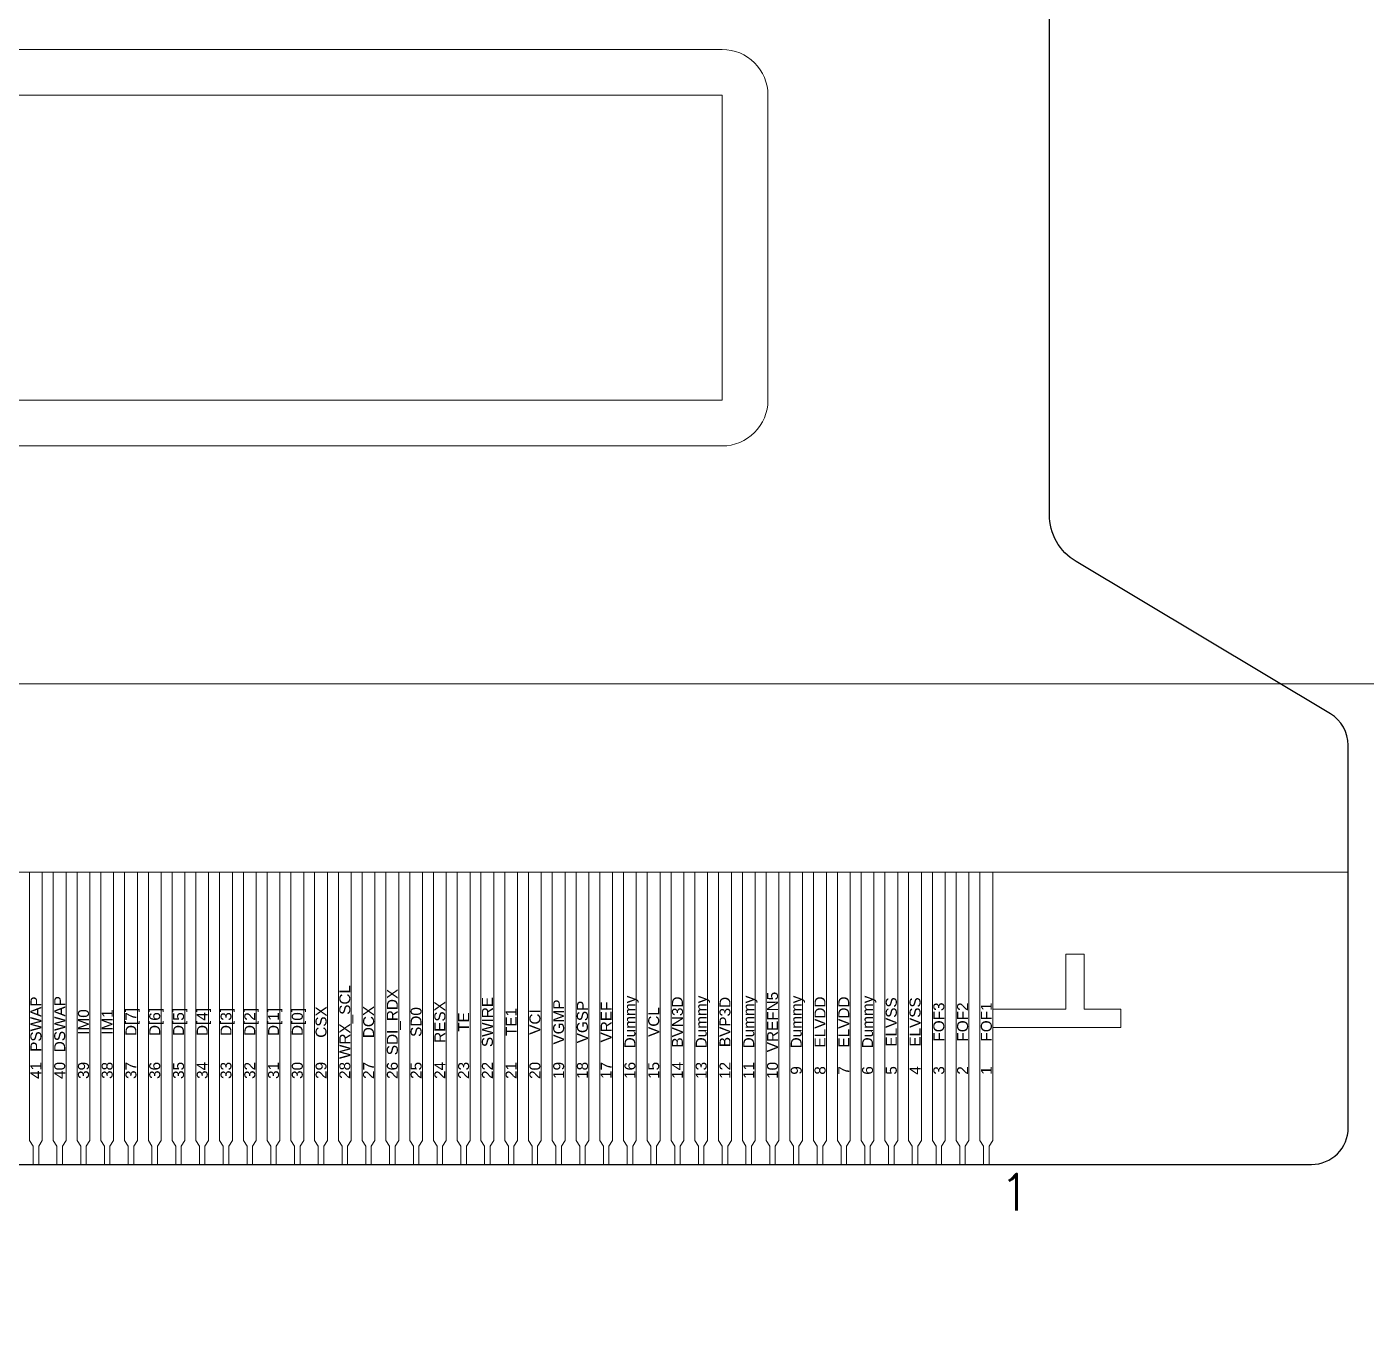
# Model space of a CAD drawing. Header units: millimetres. Extents: x 1134 to 2451, y -9 to 375.
# Drawn here: x 1673.01 to 1680.34, y 270.48 to 277.59 of the extents above; entities that cross this region are included whole.
import ezdxf
from ezdxf.enums import TextEntityAlignment as Align

# ---------------------------------------------------------------- set-up
doc = ezdxf.new("R2010")
doc.units = ezdxf.units.MM
doc.layers.get('0').update_dxf_attribs({"lineweight": 5})
doc.layers.add('07 Cutline', color=4, linetype='Continuous')
for name, color, linetype, lineweight in [('COF', 110, 'Continuous', 5), ('DIM', 3, 'Continuous', 5), ('Main-FPC', 2, 'Continuous', 5)]:
    doc.layers.add(name, color=color, linetype=linetype, lineweight=lineweight)
doc.styles.add('MBC_Arial_Font', font='arial.ttf')
doc.styles.get("Standard").update_dxf_attribs({"font": 'txt', "bigfont": 'gbcbig.shx'})

# ---------------------------------------------------------------- blocks, each defined once
blk = doc.blocks.new('R213NRK-001-COF-V01-C')
at = {"color": 6}
blk.add_lwpolyline([(415.8544, 294.7022), (415.8544, 293.0322, 0.414214), (416.1044, 292.7822), (423.7444, 292.7822, 0.414214), (423.9944, 293.0322), (423.9944, 294.7022, 0.414214), (423.7444, 294.9522), (416.1044, 294.9522, 0.414214)], format="xyb", close=True, dxfattribs=at)
at = {"color": 1, "lineweight": 5}
blk.add_lwpolyline([(423.7444, 294.7022), (416.1044, 294.7022), (416.1044, 293.0322), (423.7444, 293.0322)], close=True, dxfattribs=at)
blk.add_lwpolyline([(412.6794, 290.4504), (427.1694, 290.4504)])
at = {"color": 3}
for points in [[(419.9744, 288.8504), (419.9744, 288.9504), (419.9544, 288.9804), (419.9544, 290.4504)], [(420.0244, 290.4504), (420.0244, 288.9804), (420.0044, 288.9504), (420.0044, 288.8504)], [(420.1044, 288.8504), (420.1044, 288.9504), (420.0844, 288.9804), (420.0844, 290.4504)], [(420.1544, 290.4504), (420.1544, 288.9804), (420.1344, 288.9504), (420.1344, 288.8504)], [(420.2344, 288.8504), (420.2344, 288.9504), (420.2144, 288.9804), (420.2144, 290.4504)], [(420.2844, 290.4504), (420.2844, 288.9804), (420.2644, 288.9504), (420.2644, 288.8504)], [(420.3644, 288.8504), (420.3644, 288.9504), (420.3444, 288.9804), (420.3444, 290.4504)], [(420.4144, 290.4504), (420.4144, 288.9804), (420.3944, 288.9504), (420.3944, 288.8504)], [(420.4944, 288.8504), (420.4944, 288.9504), (420.4744, 288.9804), (420.4744, 290.4504)], [(420.5444, 290.4504), (420.5444, 288.9804), (420.5244, 288.9504), (420.5244, 288.8504)], [(420.6244, 288.8504), (420.6244, 288.9504), (420.6044, 288.9804), (420.6044, 290.4504)], [(420.6744, 290.4504), (420.6744, 288.9804), (420.6544, 288.9504), (420.6544, 288.8504)], [(420.7344, 290.4504), (420.7344, 288.9804), (420.7544, 288.9504), (420.7544, 288.8504)], [(420.7844, 288.8504), (420.7844, 288.9504), (420.8044, 288.9804), (420.8044, 290.4504)], [(420.8644, 290.4504), (420.8644, 288.9804), (420.8844, 288.9504), (420.8844, 288.8504)], [(420.9144, 288.8504), (420.9144, 288.9504), (420.9344, 288.9804), (420.9344, 290.4504)], [(420.9944, 290.4504), (420.9944, 288.9804), (421.0144, 288.9504), (421.0144, 288.8504)], [(421.0444, 288.8504), (421.0444, 288.9504), (421.0644, 288.9804), (421.0644, 290.4504)], [(421.1244, 290.4504), (421.1244, 288.9804), (421.1444, 288.9504), (421.1444, 288.8504)], [(421.1744, 288.8504), (421.1744, 288.9504), (421.1944, 288.9804), (421.1944, 290.4504)], [(421.2544, 290.4504), (421.2544, 288.9804), (421.2744, 288.9504), (421.2744, 288.8504)], [(421.3044, 288.8504), (421.3044, 288.9504), (421.3244, 288.9804), (421.3244, 290.4504)], [(421.4044, 288.8504), (421.4044, 288.9504), (421.3844, 288.9804), (421.3844, 290.4504)], [(421.4544, 290.4504), (421.4544, 288.9804), (421.4344, 288.9504), (421.4344, 288.8504)], [(421.5344, 288.8504), (421.5344, 288.9504), (421.5144, 288.9804), (421.5144, 290.4504)], [(421.5844, 290.4504), (421.5844, 288.9804), (421.5644, 288.9504), (421.5644, 288.8504)], [(421.6644, 288.8504), (421.6644, 288.9504), (421.6444, 288.9804), (421.6444, 290.4504)], [(421.7144, 290.4504), (421.7144, 288.9804), (421.6944, 288.9504), (421.6944, 288.8504)], [(421.7944, 288.8504), (421.7944, 288.9504), (421.7744, 288.9804), (421.7744, 290.4504)], [(421.8444, 290.4504), (421.8444, 288.9804), (421.8244, 288.9504), (421.8244, 288.8504)], [(421.9244, 288.8504), (421.9244, 288.9504), (421.9044, 288.9804), (421.9044, 290.4504)], [(421.9744, 290.4504), (421.9744, 288.9804), (421.9544, 288.9504), (421.9544, 288.8504)], [(422.0544, 288.8504), (422.0544, 288.9504), (422.0344, 288.9804), (422.0344, 290.4504)], [(422.1044, 290.4504), (422.1044, 288.9804), (422.0844, 288.9504), (422.0844, 288.8504)], [(422.1844, 288.8504), (422.1844, 288.9504), (422.1644, 288.9804), (422.1644, 290.4504)], [(422.2344, 290.4504), (422.2344, 288.9804), (422.2144, 288.9504), (422.2144, 288.8504)], [(422.3144, 288.8504), (422.3144, 288.9504), (422.2944, 288.9804), (422.2944, 290.4504)], [(422.3644, 290.4504), (422.3644, 288.9804), (422.3444, 288.9504), (422.3444, 288.8504)], [(422.4444, 288.8504), (422.4444, 288.9504), (422.4244, 288.9804), (422.4244, 290.4504)], [(422.4944, 290.4504), (422.4944, 288.9804), (422.4744, 288.9504), (422.4744, 288.8504)], [(422.5744, 288.8504), (422.5744, 288.9504), (422.5544, 288.9804), (422.5544, 290.4504)], [(422.6244, 290.4504), (422.6244, 288.9804), (422.6044, 288.9504), (422.6044, 288.8504)], [(422.7044, 288.8504), (422.7044, 288.9504), (422.6844, 288.9804), (422.6844, 290.4504)], [(422.7544, 290.4504), (422.7544, 288.9804), (422.7344, 288.9504), (422.7344, 288.8504)], [(422.8344, 288.8504), (422.8344, 288.9504), (422.8144, 288.9804), (422.8144, 290.4504)], [(422.8844, 290.4504), (422.8844, 288.9804), (422.8644, 288.9504), (422.8644, 288.8504)], [(422.9644, 288.8504), (422.9644, 288.9504), (422.9444, 288.9804), (422.9444, 290.4504)], [(423.0144, 290.4504), (423.0144, 288.9804), (422.9944, 288.9504), (422.9944, 288.8504)], [(423.0944, 288.8504), (423.0944, 288.9504), (423.0744, 288.9804), (423.0744, 290.4504)], [(423.1444, 290.4504), (423.1444, 288.9804), (423.1244, 288.9504), (423.1244, 288.8504)], [(423.2044, 290.4504), (423.2044, 288.9804), (423.2244, 288.9504), (423.2244, 288.8504)], [(423.2544, 288.8504), (423.2544, 288.9504), (423.2744, 288.9804), (423.2744, 290.4504)], [(423.3544, 288.8504), (423.3544, 288.9504), (423.3344, 288.9804), (423.3344, 290.4504)], [(423.4044, 290.4504), (423.4044, 288.9804), (423.3844, 288.9504), (423.3844, 288.8504)], [(423.4844, 288.8504), (423.4844, 288.9504), (423.4644, 288.9804), (423.4644, 290.4504)], [(423.5344, 290.4504), (423.5344, 288.9804), (423.5144, 288.9504), (423.5144, 288.8504)], [(423.5944, 290.4504), (423.5944, 288.9804), (423.6144, 288.9504), (423.6144, 288.8504)], [(423.6444, 288.8504), (423.6444, 288.9504), (423.6644, 288.9804), (423.6644, 290.4504)], [(423.7444, 288.8504), (423.7444, 288.9504), (423.7244, 288.9804), (423.7244, 290.4504)], [(423.7944, 290.4504), (423.7944, 288.9804), (423.7744, 288.9504), (423.7744, 288.8504)], [(423.8544, 290.4504), (423.8544, 288.9804), (423.8744, 288.9504), (423.8744, 288.8504)], [(423.9044, 288.8504), (423.9044, 288.9504), (423.9244, 288.9804), (423.9244, 290.4504)], [(424.0044, 288.8504), (424.0044, 288.9504), (423.9844, 288.9804), (423.9844, 290.4504)], [(424.0544, 290.4504), (424.0544, 288.9804), (424.0344, 288.9504), (424.0344, 288.8504)], [(424.1144, 290.4504), (424.1144, 288.9804), (424.1344, 288.9504), (424.1344, 288.8504)], [(424.1644, 288.8504), (424.1644, 288.9504), (424.1844, 288.9804), (424.1844, 290.4504)], [(424.2444, 290.4504), (424.2444, 288.9804), (424.2644, 288.9504), (424.2644, 288.8504)], [(424.3144, 290.4504), (424.3144, 288.9804), (424.2944, 288.9504), (424.2944, 288.8504)], [(424.3944, 288.8504), (424.3944, 288.9504), (424.3744, 288.9804), (424.3744, 290.4504)], [(424.4244, 288.8504), (424.4244, 288.9504), (424.4444, 288.9804), (424.4444, 290.4504)], [(424.5044, 290.4504), (424.5044, 288.9804), (424.5244, 288.9504), (424.5244, 288.8504)], [(424.5544, 288.8504), (424.5544, 288.9504), (424.5744, 288.9804), (424.5744, 290.4504)], [(424.6544, 288.8504), (424.6544, 288.9504), (424.6344, 288.9804), (424.6344, 290.4504)], [(424.7044, 290.4504), (424.7044, 288.9804), (424.6844, 288.9504), (424.6844, 288.8504)], [(424.7844, 288.8504), (424.7844, 288.9504), (424.7644, 288.9804), (424.7644, 290.4504)], [(424.8344, 290.4504), (424.8344, 288.9804), (424.8144, 288.9504), (424.8144, 288.8504)], [(424.9144, 288.8504), (424.9144, 288.9504), (424.8944, 288.9804), (424.8944, 290.4504)], [(424.9644, 290.4504), (424.9644, 288.9804), (424.9444, 288.9504), (424.9444, 288.8504)], [(425.0444, 288.8504), (425.0444, 288.9504), (425.0244, 288.9804), (425.0244, 290.4504)], [(425.0944, 290.4504), (425.0944, 288.9804), (425.0744, 288.9504), (425.0744, 288.8504)], [(425.1744, 288.8504), (425.1744, 288.9504), (425.1544, 288.9804), (425.1544, 290.4504)], [(425.2044, 288.8504), (425.2044, 288.9504), (425.2244, 288.9804), (425.2244, 289.6004), (425.9244, 289.6004), (425.9244, 289.7004), (425.7244, 289.7004), (425.7244, 290.0004), (425.6244, 290.0004), (425.6244, 289.7004), (425.2244, 289.7004), (425.2244, 290.4504)]]:
    blk.add_lwpolyline(points, dxfattribs=at)
at = {"layer": '07 Cutline'}
blk.add_lwpolyline([(412.8794, 288.8504), (426.9694, 288.8504, 0.414214), (427.1694, 289.0504), (427.1694, 291.1444, 0.263643), (427.0721, 291.316), (425.6802, 292.1497, -0.263643), (425.5344, 292.4071), (425.5344, 295.8144, 0.315299), (425.337, 296.0963), (424.9239, 296.2467, -0.315299), (424.7265, 296.5286), (424.7265, 297.958, -0.254671), (424.8638, 298.2101), (425.1718, 298.4089, 0.254671), (425.2634, 298.577), (425.2634, 298.7277, 0.414214), (425.0634, 298.9277), (414.7854, 298.9277, 0.414214)], format="xyb", dxfattribs=at)
at = {"color": 6, "style": 'MBC_Arial_Font'}
for s, p in [('WRX_SCL', (421.6794, 289.6296)), ('SDI_RDX', (421.9394, 289.6296)), ('Dummy', (423.2394, 289.6296)), ('Dummy', (423.6294, 289.6296)), ('Dummy', (423.8894, 289.6296)), ('VREFN5', (424.0194, 289.6296)), ('Dummy', (424.1494, 289.6296)), ('Dummy', (424.5394, 289.6296)), ('PSWAP ', (419.9894, 289.6296)), ('DSWAP ', (420.1194, 289.6296)), ('IM0', (420.2494, 289.6296)), ('D[7]', (420.5094, 289.6296)), ('D[6]', (420.6394, 289.6296)), ('D[5]', (420.7694, 289.6296)), ('D[4]', (420.8994, 289.6296)), ('D[3]', (421.0294, 289.6296)), ('D[2]', (421.1594, 289.6296)), ('D[1]', (421.2894, 289.6296)), ('D[0]', (421.4194, 289.6296)), ('CSX', (421.5494, 289.6296)), ('DCX', (421.8094, 289.6296)), ('SD0', (422.0694, 289.6296)), ('RESX', (422.1994, 289.6296)), ('SWIRE', (422.4594, 289.6296)), ('TE1', (422.5894, 289.6296)), ('VGMP', (422.8494, 289.6296)), ('VGSP', (422.9794, 289.6296)), ('VREF', (423.1094, 289.6296)), ('VCL', (423.3694, 289.6296)), ('BVN3D', (423.4994, 289.6296)), ('BVP3D', (423.7594, 289.6296)), ('ELVDD', (424.2794, 289.6296)), ('ELVDD', (424.4094, 289.6296)), ('ELVSS', (424.6694, 289.6296)), ('ELVSS', (424.7994, 289.6296)), ('FOF3', (424.9294, 289.6296)), ('FOF2', (425.0594, 289.6296)), ('FOF1', (425.1894, 289.6296)), ('IM1', (420.3794, 289.6296)), ('TE', (422.3294, 289.6296)), ('VCI', (422.7194, 289.6296)), ('41', (419.9894, 289.3646)), ('40', (420.1194, 289.3646)), ('39', (420.2494, 289.3646)), ('38', (420.3794, 289.3646)), ('37', (420.5094, 289.3646)), ('36', (420.6394, 289.3646)), ('35', (420.7694, 289.3646)), ('34', (420.8994, 289.3646)), ('33', (421.0294, 289.3646)), ('32', (421.1594, 289.3646)), ('31', (421.2894, 289.3646)), ('30', (421.4194, 289.3646)), ('29', (421.5494, 289.3646)), ('28', (421.6794, 289.3646)), ('27', (421.8094, 289.3646)), ('26', (421.9394, 289.3646)), ('25', (422.0694, 289.3646)), ('24', (422.1994, 289.3646)), ('23', (422.3294, 289.3646)), ('22', (422.4594, 289.3646)), ('21', (422.5894, 289.3646)), ('20', (422.7194, 289.3646)), ('19', (422.8494, 289.3646)), ('18', (422.9794, 289.3646)), ('17', (423.1094, 289.3646)), ('16', (423.2394, 289.3646)), ('15', (423.3694, 289.3646)), ('14', (423.4994, 289.3646)), ('13', (423.6294, 289.3646)), ('12', (423.7594, 289.3646)), ('11', (423.8894, 289.3646)), ('10', (424.0194, 289.3646)), ('9', (424.1494, 289.3646)), ('8', (424.2794, 289.3646)), ('7', (424.4094, 289.3646)), ('6', (424.5394, 289.3646)), ('5', (424.6694, 289.3646)), ('4', (424.7994, 289.3646)), ('3', (424.9294, 289.3646)), ('2', (425.0594, 289.3646)), ('1', (425.1894, 289.3646))]:
    blk.add_text(s, height=0.06, rotation=90, dxfattribs=at).set_placement(p, align=Align.MIDDLE_CENTER)
at = {"insert": (425.2603, 288.7978), "char_height": 0.2, "width": 0.33322, "attachment_point": 1}
blk.add_mtext('1', dxfattribs=at)
blk = doc.blocks.new('R213NRK-007-MFPC-V01-C')
at = {"lineweight": 5}
blk.add_lwpolyline([(1678.6926, 272.2122), (1678.2926, 272.2122), (1678.2926, 272.1122), (1678.9926, 272.1122), (1678.9926, 272.2122), (1678.7926, 272.2122), (1678.7926, 272.5122), (1678.6926, 272.5122)], close=True, dxfattribs=at)
at = {"layer": 'Main-FPC'}
blk.add_lwpolyline([(1657.4636, 265.4481), (1657.4636, 272.444, -0.414214), (1657.9636, 272.944), (1665.1785, 272.944, 0.198912), (1665.8856, 273.2369), (1666.4946, 273.8459, -0.198912), (1666.8482, 273.9924), (1685.2926, 273.9924, -0.414214), (1686.2926, 272.9924), (1686.2926, 264.4481, 0.414214)], format="xyb", dxfattribs=at)
at = {"lineweight": 5}
blk.add_text('1', height=0.2, dxfattribs=at).set_placement((1678.3285, 271.1096))

msp = doc.modelspace()

# ---------------------------------------------------------------- block references
at = {"layer": 'COF', "lineweight": 5}
msp.add_blockref('R213NRK-001-COF-V01-C', (1253.0682, -17.4882), dxfattribs=at)
at = {"layer": 'DIM', "lineweight": 5}
msp.add_blockref('R213NRK-007-MFPC-V01-C', (0, 0), dxfattribs=at)

doc.saveas('drawing.dxf')
